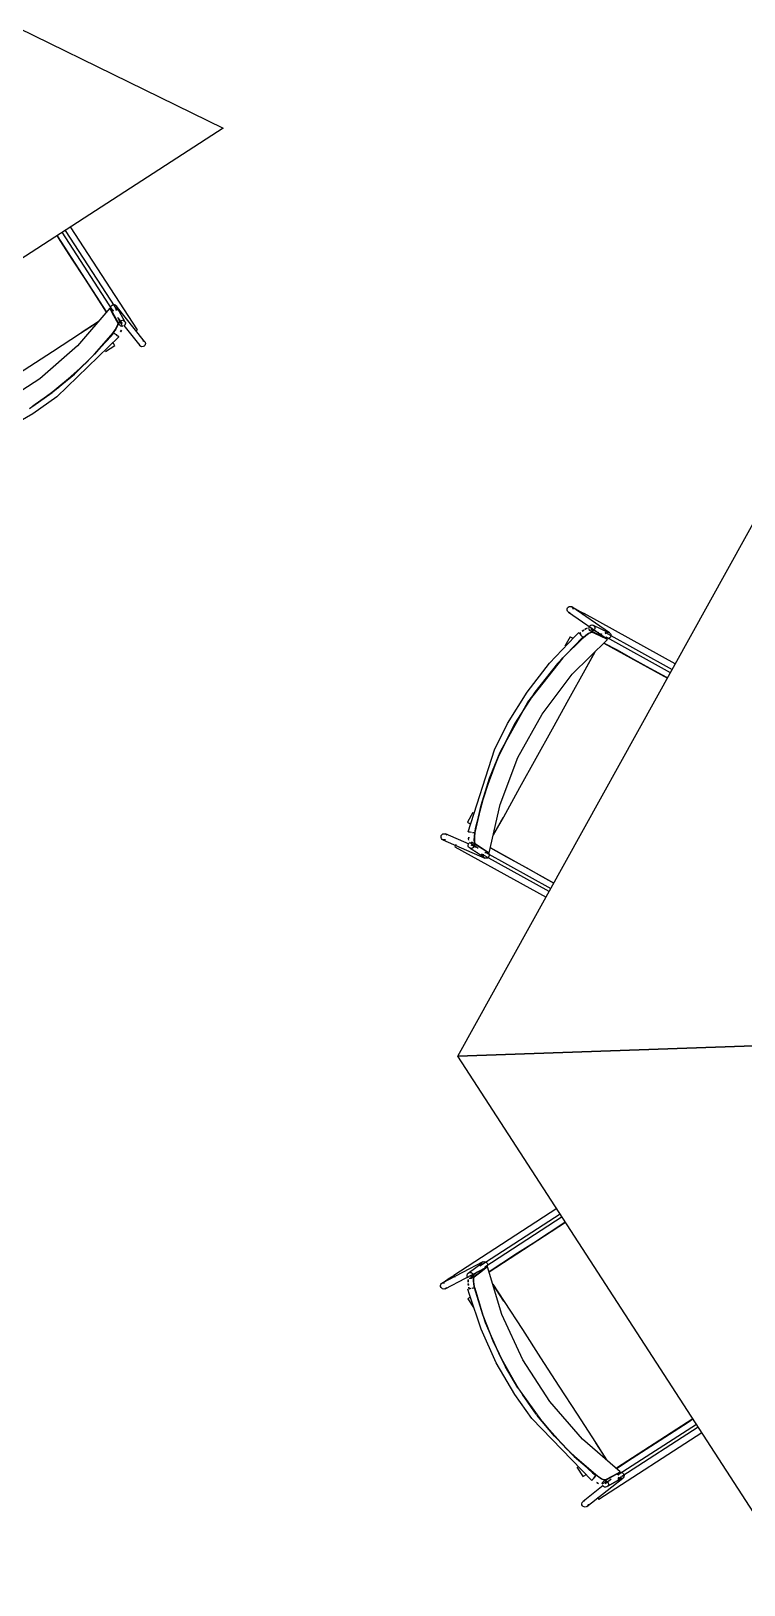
# Model space of a CAD drawing. Header units: metres. Extents: x 2.5 to 42.6, y 0.9 to 31.9.
# Drawn here: x 30.904 to 31.394, y 14.22 to 15.288 of the extents above; entities that cross this region are included whole.
import ezdxf

# ---------------------------------------------------------------- set-up
doc = ezdxf.new("R2010")
doc.units = ezdxf.units.M
doc.layers.add('ARREDI', color=9, linetype='Continuous')
doc.layers.add('PARETI_STRUTTURE', color=7, linetype='Continuous')

msp = doc.modelspace()

# ---------------------------------------------------------------- linework, layer by layer
at = {"layer": 'ARREDI'}
for points in [[(30.8298, 15.3222), (31.036, 15.2212), (30.6724, 14.9858)], [(30.9558, 15.0947), (30.9489, 15.1054), (30.9406, 15.1182), (30.9323, 15.1311), (30.924, 15.1439), (30.9218, 15.1473)], [(30.9637, 15.0869), (30.9609, 15.0922), (30.9581, 15.0974), (30.9358, 15.0715), (30.91, 15.0489), (30.8812, 15.0303), (30.8501, 15.0159), (30.8173, 15.0062), (30.8209, 15.0015), (30.8245, 14.9968), (30.8254, 14.9965), (30.8271, 14.9965), (30.8293, 14.9967), (30.8317, 14.9973)], [(30.9581, 15.0974), (30.9606, 15.0956), (30.9581, 15.0974)], [(30.9586, 15.0975), (30.9587, 15.0983), (30.959, 15.099), (30.9596, 15.0995), (30.9602, 15.0998), (30.961, 15.0999)], [(30.961, 15.0999), (30.9617, 15.0997), (30.9623, 15.0993), (30.9625, 15.0991), (30.9625, 15.0991), (30.9627, 15.0987), (30.9629, 15.0979), (30.9629, 15.0972), (30.9625, 15.0965), (30.962, 15.096)], [(30.8292, 15.0097), (30.8412, 15.0175), (30.8605, 15.03), (30.8799, 15.0426), (30.8993, 15.0551), (30.9187, 15.0677), (30.938, 15.0802), (30.95, 15.088)], [(30.95, 15.088), (30.9383, 15.0804)], [(30.9637, 15.087), (30.9637, 15.0861), (30.963, 15.0846), (30.9619, 15.0826), (30.9604, 15.0806)], [(30.9604, 15.0806), (30.9618, 15.0825), (30.963, 15.0845), (30.9636, 15.0861), (30.9637, 15.0869)], [(30.9634, 15.0912), (30.9641, 15.0899), (30.9668, 15.0847)], [(30.9664, 15.0849), (30.9657, 15.0851), (30.9651, 15.0855), (30.9647, 15.086), (30.9646, 15.0861), (30.9645, 15.0868), (30.9645, 15.0875), (30.9649, 15.0882), (30.9654, 15.0887), (30.9661, 15.089), (30.9668, 15.0891)], [(30.9668, 15.0891), (30.9675, 15.0889), (30.9682, 15.0885), (30.9685, 15.088), (30.9686, 15.0879), (30.9688, 15.0873), (30.9688, 15.0872), (30.9687, 15.0865), (30.9684, 15.0858), (30.9678, 15.0853)], [(30.9604, 15.0806), (30.9476, 15.0658), (30.9337, 15.0522), (30.919, 15.0398)], [(30.919, 15.0398), (30.9337, 15.0521), (30.9475, 15.0657), (30.9603, 15.0804)], [(30.9615, 15.0717), (30.9614, 15.072), (30.9611, 15.0724), (30.9608, 15.0729), (30.9604, 15.0735)], [(30.9608, 15.0805), (30.961, 15.0803), (30.9613, 15.0801), (30.9618, 15.0797)], [(30.9618, 15.0797), (30.9624, 15.0792), (30.963, 15.0787), (30.9635, 15.0783), (30.9639, 15.078), (30.9641, 15.0779), (30.9642, 15.0778), (30.9642, 15.0779), (30.964, 15.078)], [(30.9655, 15.0812), (30.9661, 15.0823)], [(30.9661, 15.0822), (30.9655, 15.0812)], [(30.9757, 15.0817), (30.9762, 15.082)], [(30.9763, 15.082), (30.9767, 15.0823), (30.9769, 15.0825), (30.977, 15.0825), (30.977, 15.0825)], [(30.9801, 15.0709), (30.9794, 15.0711), (30.9788, 15.0715), (30.9786, 15.0717), (30.9786, 15.0717), (30.9784, 15.0721), (30.9782, 15.0728)], [(30.9805, 15.0752), (30.9812, 15.075), (30.9819, 15.0746), (30.982, 15.0744), (30.982, 15.0744), (30.9823, 15.074), (30.9825, 15.0732), (30.9824, 15.0725), (30.9821, 15.0718), (30.9816, 15.0713), (30.9809, 15.071), (30.9801, 15.0709)], [(30.9185, 15.0395), (30.9051, 15.03)], [(30.9051, 15.03), (30.9184, 15.0394)], [(31.4268, 14.5911), (31.1973, 14.5832), (31.4073, 14.9621)], [(31.2723, 14.8899), (31.2723, 14.8906), (31.2726, 14.8913), (31.2731, 14.8919), (31.2738, 14.8922), (31.2745, 14.8924), (31.2752, 14.8922), (31.2757, 14.892), (31.2757, 14.892), (31.2759, 14.8918), (31.2763, 14.8912), (31.2766, 14.8905)], [(31.2744, 14.888), (31.2737, 14.8882), (31.2732, 14.8884), (31.2732, 14.8884), (31.273, 14.8886), (31.2726, 14.8891), (31.2723, 14.8899)], [(31.2837, 14.8867), (31.2834, 14.8862)], [(31.2841, 14.8875), (31.2841, 14.8875), (31.2841, 14.8875), (31.2839, 14.8872), (31.2837, 14.8867)], [(31.2091, 14.7295), (31.214, 14.7262), (31.2189, 14.723), (31.2264, 14.7563), (31.2386, 14.7884), (31.2552, 14.8184), (31.2759, 14.8457), (31.3002, 14.8697), (31.2949, 14.8722), (31.2894, 14.8746), (31.2886, 14.8745), (31.2871, 14.8737), (31.2852, 14.8724), (31.2833, 14.8708)], [(31.2266, 14.7927), (31.2454, 14.8265), (31.2695, 14.8571), (31.2833, 14.8708)], [(31.2832, 14.8707), (31.2694, 14.857), (31.2453, 14.8265), (31.2266, 14.7928)], [(31.2763, 14.8703), (31.2757, 14.8707), (31.2751, 14.871), (31.2747, 14.8712), (31.2744, 14.8713)], [(31.2803, 14.8744), (31.2803, 14.8744)], [(31.2804, 14.8744), (31.2805, 14.8742), (31.2809, 14.8738), (31.2813, 14.8733), (31.2818, 14.8727), (31.2823, 14.8722)], [(31.2809, 14.8738), (31.2817, 14.8745)], [(31.2823, 14.8722), (31.2827, 14.8717), (31.2831, 14.8714), (31.2832, 14.8712)], [(31.2827, 14.8753), (31.2838, 14.8761)], [(31.2838, 14.8761), (31.2828, 14.8754)], [(31.2833, 14.8708), (31.2853, 14.8724), (31.2871, 14.8737), (31.2886, 14.8745), (31.2895, 14.8746)], [(31.2846, 14.8766), (31.2861, 14.8774)], [(31.2861, 14.8774), (31.2846, 14.8767)], [(31.2872, 14.8779), (31.2875, 14.8786), (31.288, 14.8791), (31.2886, 14.8795), (31.2893, 14.8796), (31.2894, 14.8796), (31.2901, 14.8795), (31.2902, 14.8794), (31.2907, 14.8791), (31.2912, 14.8785), (31.2914, 14.8778)], [(31.2914, 14.8778), (31.2914, 14.8771), (31.2911, 14.8764), (31.2906, 14.8758), (31.29, 14.8754), (31.2893, 14.8753), (31.2892, 14.8753), (31.2885, 14.8754), (31.2884, 14.8755), (31.2879, 14.8758), (31.2875, 14.8764), (31.2872, 14.8771)], [(31.2884, 14.8769), (31.2924, 14.8751), (31.2939, 14.8744)], [(31.2953, 14.8738), (31.2962, 14.8734)], [(31.2986, 14.8735), (31.2991, 14.8741), (31.2997, 14.8744), (31.3005, 14.8746), (31.3012, 14.8744), (31.3016, 14.8742), (31.3016, 14.8742), (31.3018, 14.874), (31.3023, 14.8734), (31.3025, 14.8727)], [(31.2988, 14.8715), (31.2997, 14.8704)], [(31.3025, 14.8727), (31.3025, 14.872), (31.3022, 14.8713), (31.3017, 14.8707), (31.3011, 14.8704), (31.3004, 14.8702), (31.2997, 14.8704)], [(31.2914, 14.861), (31.2845, 14.8485), (31.2733, 14.8283), (31.2621, 14.8081), (31.2509, 14.7879), (31.2397, 14.7677), (31.2286, 14.7476), (31.2216, 14.7351)], [(31.2847, 14.8488), (31.2914, 14.861)], [(31.3408, 14.8434), (31.3295, 14.8497), (31.3181, 14.8559), (31.3069, 14.8622), (31.2977, 14.8672)], [(31.2264, 14.7922), (31.2192, 14.7744), (31.2133, 14.7558), (31.209, 14.7369)], [(31.209, 14.7367), (31.2133, 14.7557), (31.2191, 14.7743), (31.2264, 14.7921)], [(31.1973, 14.5832), (31.4268, 14.5911), (31.5222, 14.7633)], [(31.2038, 14.744), (31.2041, 14.7439), (31.2045, 14.7436), (31.2051, 14.7433), (31.2057, 14.7429)], [(31.2216, 14.7351), (31.2284, 14.7473)], [(31.1887, 14.732), (31.188, 14.7318), (31.1872, 14.7319), (31.187, 14.732), (31.187, 14.732), (31.1866, 14.7322), (31.1861, 14.7328), (31.1858, 14.7335), (31.1857, 14.7342), (31.1859, 14.735), (31.1864, 14.7355), (31.187, 14.736)], [(31.187, 14.736), (31.1877, 14.7361), (31.1885, 14.736), (31.1887, 14.736), (31.1887, 14.736), (31.1891, 14.7357), (31.1897, 14.7352)], [(31.2066, 14.737), (31.2058, 14.7371), (31.2052, 14.7372), (31.2047, 14.7373), (31.2044, 14.7373), (31.2044, 14.7373), (31.2044, 14.7373), (31.2046, 14.7373)], [(31.2048, 14.7317), (31.2047, 14.7325), (31.2048, 14.7338)], [(31.2048, 14.7338), (31.2047, 14.7325)], [(31.2064, 14.7303), (31.2072, 14.7302), (31.2077, 14.7299), (31.2078, 14.7298), (31.2083, 14.7293), (31.2083, 14.7293), (31.2086, 14.7286), (31.2086, 14.7279), (31.2084, 14.7272), (31.208, 14.7266), (31.2073, 14.7262)], [(31.2086, 14.7366), (31.2084, 14.7367), (31.2079, 14.7367), (31.2073, 14.7368)], [(31.2091, 14.7295), (31.2087, 14.7303), (31.2085, 14.7319), (31.2087, 14.7342), (31.209, 14.7367)], [(31.209, 14.7367), (31.2087, 14.7343), (31.2086, 14.732), (31.2087, 14.7303), (31.2091, 14.7295)], [(31.1957, 14.728), (31.1954, 14.7275), (31.1953, 14.7273)], [(31.1953, 14.7272), (31.1953, 14.7272)], [(31.196, 14.7286), (31.1957, 14.728)], [(31.2073, 14.7262), (31.2066, 14.726), (31.2059, 14.7261), (31.2053, 14.7263), (31.2052, 14.7264), (31.2047, 14.7269), (31.2047, 14.7269), (31.2044, 14.7276), (31.2044, 14.7283), (31.2046, 14.7291), (31.2051, 14.7297)], [(31.2113, 14.726), (31.2101, 14.7268), (31.2052, 14.7301)], [(31.2176, 14.7194), (31.2168, 14.7192), (31.2161, 14.7193), (31.2159, 14.7194), (31.2158, 14.7194), (31.2154, 14.7197), (31.2149, 14.7202), (31.2146, 14.7209), (31.2146, 14.7216), (31.2148, 14.7224)], [(31.2189, 14.7229), (31.2159, 14.7233), (31.2189, 14.7229)], [(31.218, 14.7231), (31.2185, 14.7226), (31.2188, 14.7219), (31.2188, 14.7211), (31.2186, 14.7204), (31.2182, 14.7198), (31.2176, 14.7194)], [(31.2197, 14.7264), (31.2308, 14.7202), (31.2442, 14.7128), (31.2576, 14.7054), (31.2633, 14.7022)], [(31.5338, 14.4259), (31.4328, 14.2197), (31.1973, 14.5832)], [(31.2709, 14.4688), (31.26, 14.4618), (31.2492, 14.4547), (31.2383, 14.4477), (31.2275, 14.4407), (31.2187, 14.435)], [(31.2133, 14.4394), (31.2133, 14.4402), (31.2136, 14.4409), (31.214, 14.4415), (31.2145, 14.4417), (31.2147, 14.4418), (31.2154, 14.442), (31.2162, 14.4418)], [(31.2162, 14.4418), (31.2168, 14.4415), (31.2173, 14.4409), (31.2176, 14.4402), (31.2176, 14.4395), (31.2173, 14.4387), (31.2169, 14.4382)], [(31.1945, 14.4325), (31.1944, 14.4325)], [(31.1945, 14.4325), (31.1946, 14.4322), (31.1949, 14.4318)], [(31.1949, 14.4318), (31.1953, 14.4312)], [(31.2044, 14.4308), (31.2039, 14.4313), (31.2036, 14.432), (31.2036, 14.4328), (31.2039, 14.4334), (31.2039, 14.4335), (31.2043, 14.434), (31.2044, 14.4341), (31.205, 14.4344), (31.2057, 14.4345), (31.2064, 14.4344)], [(31.2064, 14.4344), (31.2071, 14.434), (31.2076, 14.4335), (31.2078, 14.4328), (31.2079, 14.432), (31.2076, 14.4313), (31.2076, 14.4313), (31.2072, 14.4308), (31.2071, 14.4307), (31.2065, 14.4304), (31.2058, 14.4303), (31.2051, 14.4304)], [(31.2059, 14.4313), (31.2093, 14.434), (31.2106, 14.435)], [(31.2985, 14.292), (31.3037, 14.2948), (31.3089, 14.2975), (31.283, 14.3199), (31.2605, 14.3457), (31.2419, 14.3745), (31.2275, 14.4056), (31.2177, 14.4384), (31.213, 14.4348), (31.2084, 14.4312), (31.2081, 14.4303), (31.208, 14.4286), (31.2083, 14.4263), (31.2088, 14.424)], [(31.2088, 14.424), (31.2083, 14.4265), (31.208, 14.4287), (31.2081, 14.4304), (31.2084, 14.4312)], [(31.2155, 14.4379), (31.2177, 14.4384)], [(31.1868, 14.4232), (31.1862, 14.4236), (31.1857, 14.4242), (31.1854, 14.4249), (31.1854, 14.4256), (31.1856, 14.4263), (31.1861, 14.4269), (31.1865, 14.4272), (31.1865, 14.4272), (31.1868, 14.4273), (31.1875, 14.4274), (31.1882, 14.4273)], [(31.1894, 14.4242), (31.1889, 14.4236), (31.1885, 14.4233), (31.1885, 14.4233), (31.1883, 14.4232), (31.1876, 14.4231), (31.1868, 14.4232)], [(31.2042, 14.423), (31.2042, 14.423), (31.2043, 14.423), (31.2045, 14.4231)], [(31.2043, 14.4296), (31.2043, 14.4279)], [(31.2043, 14.4278), (31.2043, 14.4295)], [(31.2044, 14.4269), (31.2045, 14.4257)], [(31.2045, 14.4256), (31.2044, 14.4267)], [(31.205, 14.4232), (31.2048, 14.4243)], [(31.2048, 14.4243), (31.205, 14.4232)], [(31.205, 14.4232), (31.2057, 14.4234), (31.2064, 14.4236)], [(31.2071, 14.4237), (31.2077, 14.4239), (31.2082, 14.424), (31.2084, 14.4241)], [(31.2386, 14.3552), (31.2301, 14.3696), (31.2215, 14.3872), (31.2144, 14.4053), (31.2088, 14.424)], [(31.2089, 14.4238), (31.2145, 14.4052), (31.2215, 14.3871), (31.2301, 14.3696), (31.2386, 14.3553)], [(31.2289, 14.4148), (31.2213, 14.4265)], [(31.2213, 14.4265), (31.2291, 14.4145), (31.2416, 14.3952), (31.2541, 14.3758), (31.2667, 14.3564), (31.2792, 14.337), (31.2918, 14.3177), (31.2995, 14.3057)], [(31.206, 14.4176), (31.2053, 14.4172), (31.2048, 14.4168), (31.2044, 14.4165), (31.2042, 14.4164)], [(31.2416, 14.3505), (31.251, 14.3372)], [(31.251, 14.3372), (31.2416, 14.3505)], [(31.2516, 14.3364), (31.2637, 14.322), (31.2773, 14.3081), (31.292, 14.2954)], [(31.2921, 14.2953), (31.2774, 14.3081), (31.2637, 14.3219), (31.2516, 14.3364)], [(31.3063, 14.2998), (31.317, 14.3068), (31.3298, 14.3151), (31.3427, 14.3234), (31.3555, 14.3317), (31.3588, 14.3339)], [(31.2996, 14.3056), (31.292, 14.3174)], [(31.2833, 14.2942), (31.2835, 14.2943), (31.2839, 14.2946), (31.2845, 14.2949), (31.2851, 14.2953)], [(31.2912, 14.2939), (31.2908, 14.2933), (31.2903, 14.2927), (31.2899, 14.2922), (31.2896, 14.2918), (31.2894, 14.2915), (31.2894, 14.2915), (31.2894, 14.2915), (31.2896, 14.2917)], [(31.2921, 14.2949), (31.2919, 14.2947), (31.2916, 14.2944), (31.2912, 14.2938)], [(31.2921, 14.2953), (31.2941, 14.2939), (31.2961, 14.2927), (31.2976, 14.292), (31.2985, 14.292)], [(31.2985, 14.292), (31.2977, 14.292), (31.2961, 14.2927), (31.2942, 14.2938), (31.2921, 14.2953)], [(31.3027, 14.2923), (31.3015, 14.2916), (31.2962, 14.2889)], [(31.309, 14.2975), (31.3072, 14.2951), (31.309, 14.2975)], [(31.3115, 14.2947), (31.3113, 14.294), (31.3108, 14.2934), (31.3107, 14.2932), (31.3106, 14.2932), (31.3102, 14.2929), (31.3095, 14.2927), (31.3088, 14.2928), (31.3081, 14.2931), (31.3075, 14.2937)], [(31.3091, 14.297), (31.3099, 14.297), (31.3105, 14.2967), (31.3111, 14.2961), (31.3114, 14.2954), (31.3115, 14.2947)], [(31.2938, 14.2896), (31.2927, 14.2902)], [(31.2927, 14.2902), (31.2939, 14.2895)], [(31.2965, 14.2893), (31.2966, 14.29), (31.2971, 14.2906), (31.2975, 14.291), (31.2977, 14.291), (31.2984, 14.2912), (31.2991, 14.2912), (31.2998, 14.2908), (31.3003, 14.2903), (31.3006, 14.2896), (31.3007, 14.2889)], [(31.3007, 14.2889), (31.3005, 14.2881), (31.3001, 14.2875), (31.2996, 14.2872), (31.2995, 14.2871), (31.2988, 14.2869), (31.2988, 14.2869), (31.298, 14.287), (31.2974, 14.2873), (31.2969, 14.2878)], [(31.2825, 14.2755), (31.2827, 14.2763), (31.2831, 14.2769), (31.2833, 14.277), (31.2833, 14.277), (31.2837, 14.2773), (31.2844, 14.2775)], [(31.2868, 14.2752), (31.2866, 14.2744), (31.2862, 14.2738), (31.286, 14.2737), (31.286, 14.2737), (31.2855, 14.2734), (31.2848, 14.2732), (31.2841, 14.2733), (31.2834, 14.2736), (31.2829, 14.2741), (31.2825, 14.2748), (31.2825, 14.2755)], [(31.2932, 14.28), (31.2936, 14.2794)], [(31.2936, 14.2794), (31.2939, 14.279), (31.294, 14.2787), (31.2941, 14.2787), (31.294, 14.2787)]]:
    msp.add_lwpolyline(points, dxfattribs=at)
at = {"layer": 'PARETI_STRUTTURE'}
for points in [[(30.9218, 15.1472), (30.9558, 15.0947)], [(30.9602, 15.0959), (30.9254, 15.1496)], [(30.9275, 15.1509), (30.9615, 15.0984)], [(30.977, 15.0825), (30.9311, 15.1533)], [(30.9647, 15.086), (30.959, 15.0962)], [(30.9591, 15.0964), (30.9598, 15.0955)], [(30.9616, 15.0982), (30.9631, 15.0959)], [(30.982, 15.0744), (30.9625, 15.0991)], [(30.9625, 15.0991), (30.9628, 15.0983), (30.9628, 15.0982), (30.9629, 15.0981), (30.963, 15.098), (30.963, 15.0978), (30.9631, 15.0977), (30.9631, 15.0976), (30.9685, 15.088)], [(30.9637, 15.0905), (30.9666, 15.0869)], [(30.9651, 15.0883), (30.9645, 15.0892)], [(30.9676, 15.0856), (30.9786, 15.0717)], [(30.9028, 15.0285), (30.9231, 15.0431), (30.9419, 15.0598), (30.9589, 15.0782), (30.9608, 15.0805)], [(30.9642, 15.0778), (30.9217, 15.0365), (30.9051, 15.0248)], [(30.9551, 15.0676), (30.9615, 15.0717)], [(30.9051, 15.0248), (30.8833, 15.0122), (30.8602, 15.0017), (30.8363, 14.9936), (30.8326, 14.9926)], [(31.2754, 14.8922), (31.2766, 14.8915), (31.2781, 14.8908), (31.2809, 14.8892), (31.2841, 14.8875)], [(31.3016, 14.8742), (31.2757, 14.892)], [(31.2732, 14.8884), (31.2992, 14.8706)], [(31.3467, 14.8528), (31.2841, 14.8875)], [(31.2315, 14.8119), (31.2449, 14.8334), (31.2603, 14.8534), (31.2776, 14.8718), (31.2803, 14.8744)], [(31.2832, 14.8712), (31.2657, 14.8531), (31.2502, 14.8335), (31.2367, 14.8123), (31.2353, 14.8098)], [(31.2744, 14.8714), (31.2709, 14.8651)], [(31.299, 14.8705), (31.2989, 14.8706), (31.2988, 14.8706), (31.2986, 14.8707), (31.2985, 14.8707), (31.2984, 14.8708), (31.2983, 14.8708), (31.2982, 14.8709), (31.298, 14.8709), (31.2979, 14.871), (31.2978, 14.8711), (31.2977, 14.8711), (31.2976, 14.8712), (31.2974, 14.8712), (31.2973, 14.8713), (31.2972, 14.8713), (31.2971, 14.8714), (31.297, 14.8715), (31.2968, 14.8715), (31.2967, 14.8716), (31.2966, 14.8716), (31.2965, 14.8717), (31.2964, 14.8717), (31.2963, 14.8718), (31.2961, 14.8718), (31.296, 14.8719), (31.2959, 14.872), (31.2958, 14.872), (31.2957, 14.8721), (31.2955, 14.8721), (31.2954, 14.8722), (31.2953, 14.8722), (31.2952, 14.8723), (31.2951, 14.8723), (31.295, 14.8724), (31.2948, 14.8725), (31.2947, 14.8725), (31.2946, 14.8726), (31.2945, 14.8726), (31.2944, 14.8727), (31.2942, 14.8727), (31.2941, 14.8728), (31.294, 14.8728), (31.2939, 14.8729), (31.2938, 14.873), (31.2937, 14.873), (31.2935, 14.8731), (31.2934, 14.8731), (31.2933, 14.8732), (31.2932, 14.8732), (31.2931, 14.8733), (31.2929, 14.8734), (31.2928, 14.8734), (31.2927, 14.8735), (31.2926, 14.8735), (31.2925, 14.8736), (31.2923, 14.8736), (31.2922, 14.8737), (31.2921, 14.8737), (31.292, 14.8738), (31.2919, 14.8739), (31.2918, 14.8739), (31.2916, 14.874), (31.2915, 14.874), (31.2914, 14.8741), (31.2913, 14.8741), (31.2912, 14.8742), (31.291, 14.8742), (31.2909, 14.8743), (31.2908, 14.8744), (31.2907, 14.8744), (31.2906, 14.8745), (31.2904, 14.8745), (31.2903, 14.8746), (31.2902, 14.8747), (31.2901, 14.8747), (31.29, 14.8748), (31.2898, 14.8748), (31.2897, 14.8749), (31.2896, 14.8749), (31.2895, 14.875), (31.2894, 14.875), (31.2893, 14.8751), (31.2891, 14.8752), (31.289, 14.8752), (31.2889, 14.8753), (31.2888, 14.8753), (31.2887, 14.8754), (31.2886, 14.8754), (31.2884, 14.8755), (31.2884, 14.8755)], [(31.2902, 14.8794), (31.3008, 14.8744)], [(31.2924, 14.8751), (31.2907, 14.876)], [(31.2982, 14.8747), (31.3446, 14.849)], [(31.3434, 14.8468), (31.2997, 14.8711)], [(31.2977, 14.8672), (31.3413, 14.843)], [(31.2044, 14.7373), (31.2224, 14.7938), (31.2315, 14.8119)], [(31.2353, 14.8098), (31.2243, 14.7873), (31.2155, 14.7638), (31.2092, 14.7395), (31.2086, 14.7366)], [(31.2075, 14.7507), (31.2038, 14.744)], [(31.187, 14.732), (31.2159, 14.7194)], [(31.205, 14.7289), (31.1887, 14.736)], [(31.1953, 14.7272), (31.2579, 14.6925)], [(31.2159, 14.7194), (31.2152, 14.72), (31.2151, 14.72), (31.215, 14.7201), (31.2149, 14.7202), (31.2148, 14.7202), (31.2147, 14.7203), (31.2146, 14.7204), (31.2145, 14.7205), (31.2144, 14.7205), (31.2142, 14.7206), (31.2141, 14.7207), (31.214, 14.7207), (31.2139, 14.7208), (31.2138, 14.7209), (31.2137, 14.7209), (31.2136, 14.721), (31.2135, 14.7211), (31.2134, 14.7212), (31.2132, 14.7212), (31.2131, 14.7213), (31.213, 14.7214), (31.2129, 14.7214), (31.2128, 14.7215), (31.2127, 14.7216), (31.2126, 14.7217), (31.2125, 14.7217), (31.2124, 14.7218), (31.2123, 14.7219), (31.2121, 14.7219), (31.212, 14.722), (31.2119, 14.7221), (31.2118, 14.7222), (31.2117, 14.7222), (31.2116, 14.7223), (31.2115, 14.7224), (31.2114, 14.7224), (31.2113, 14.7225), (31.2111, 14.7226), (31.211, 14.7227), (31.2109, 14.7227), (31.2108, 14.7228), (31.2107, 14.7229), (31.2106, 14.7229), (31.2105, 14.723), (31.2104, 14.7231), (31.2103, 14.7232), (31.2102, 14.7232), (31.2101, 14.7233), (31.2099, 14.7234), (31.2098, 14.7234), (31.2097, 14.7235), (31.2096, 14.7236), (31.2095, 14.7236), (31.2094, 14.7237), (31.2093, 14.7238), (31.2092, 14.7239), (31.2091, 14.7239), (31.2089, 14.724), (31.2088, 14.7241), (31.2087, 14.7241), (31.2086, 14.7242), (31.2085, 14.7243), (31.2084, 14.7243), (31.2083, 14.7244), (31.2082, 14.7245), (31.2081, 14.7246), (31.208, 14.7246), (31.2078, 14.7247), (31.2077, 14.7248), (31.2076, 14.7248), (31.2075, 14.7249), (31.2074, 14.725), (31.2073, 14.7251), (31.2072, 14.7251), (31.2071, 14.7252), (31.207, 14.7253), (31.2068, 14.7253), (31.2067, 14.7254), (31.2066, 14.7255), (31.2065, 14.7256), (31.2064, 14.7256), (31.2063, 14.7257), (31.2062, 14.7258), (31.2061, 14.7258), (31.206, 14.7259), (31.2059, 14.726), (31.2057, 14.7261), (31.2056, 14.7261), (31.2055, 14.7262), (31.2054, 14.7263), (31.2053, 14.7263)], [(31.2107, 14.7264), (31.2065, 14.7282)], [(31.2077, 14.7299), (31.2176, 14.7236)], [(31.2085, 14.7277), (31.2094, 14.7272)], [(31.2162, 14.7206), (31.2136, 14.722)], [(31.2164, 14.7233), (31.2612, 14.6985)], [(31.26, 14.6963), (31.2164, 14.7205)], [(31.2176, 14.7234), (31.2166, 14.7238)], [(31.2633, 14.7022), (31.2197, 14.7264)], [(31.2653, 14.4784), (31.1944, 14.4325)], [(31.2124, 14.439), (31.2676, 14.4747)], [(31.2689, 14.4727), (31.2158, 14.4382)], [(31.2187, 14.435), (31.2713, 14.469)], [(31.1863, 14.4271), (31.1874, 14.4279), (31.1887, 14.4287), (31.1914, 14.4305), (31.1944, 14.4325)], [(31.2145, 14.4417), (31.1865, 14.4272)], [(31.1885, 14.4233), (31.2164, 14.4379)], [(31.2044, 14.4341), (31.2139, 14.4411)], [(31.2165, 14.4377), (31.2163, 14.4376), (31.2162, 14.4375), (31.2161, 14.4374), (31.216, 14.4373), (31.2159, 14.4373), (31.2158, 14.4372), (31.2157, 14.4371), (31.2156, 14.437), (31.2155, 14.4369), (31.2154, 14.4369), (31.2153, 14.4368), (31.2152, 14.4367), (31.2151, 14.4366), (31.215, 14.4366), (31.2149, 14.4365), (31.2148, 14.4364), (31.2147, 14.4363), (31.2146, 14.4363), (31.2145, 14.4362), (31.2143, 14.4361), (31.2142, 14.436), (31.2141, 14.4359), (31.214, 14.4359), (31.2139, 14.4358), (31.2138, 14.4357), (31.2137, 14.4356), (31.2136, 14.4355), (31.2135, 14.4355), (31.2134, 14.4354), (31.2133, 14.4353), (31.2132, 14.4352), (31.2131, 14.4352), (31.213, 14.4351), (31.2129, 14.435), (31.2128, 14.4349), (31.2127, 14.4348), (31.2126, 14.4348), (31.2125, 14.4347), (31.2123, 14.4346), (31.2122, 14.4345), (31.2121, 14.4344), (31.212, 14.4344), (31.2119, 14.4343), (31.2118, 14.4342), (31.2117, 14.4341), (31.2116, 14.4341), (31.2115, 14.434), (31.2114, 14.4339), (31.2113, 14.4338), (31.2112, 14.4337), (31.2111, 14.4337), (31.211, 14.4336), (31.2109, 14.4335), (31.2108, 14.4334), (31.2107, 14.4334), (31.2106, 14.4333), (31.2105, 14.4332), (31.2103, 14.4331), (31.2102, 14.433), (31.2101, 14.433), (31.21, 14.4329), (31.2099, 14.4328), (31.2098, 14.4327), (31.2097, 14.4326), (31.2096, 14.4326), (31.2095, 14.4325), (31.2094, 14.4324), (31.2093, 14.4323), (31.2092, 14.4323), (31.2091, 14.4322), (31.209, 14.4321), (31.2089, 14.432), (31.2088, 14.4319), (31.2087, 14.4319), (31.2086, 14.4318), (31.2085, 14.4317), (31.2083, 14.4316), (31.2082, 14.4315), (31.2081, 14.4315), (31.208, 14.4314), (31.2079, 14.4313), (31.2078, 14.4312), (31.2077, 14.4312), (31.2076, 14.4311), (31.2075, 14.431), (31.2074, 14.4309), (31.2073, 14.4309), (31.2072, 14.4308), (31.2071, 14.4307), (31.2071, 14.4307)], [(31.2093, 14.434), (31.2077, 14.433)], [(31.2364, 14.3505), (31.2237, 14.3724), (31.2133, 14.3955), (31.2052, 14.4194), (31.2042, 14.423)], [(31.2084, 14.4241), (31.2161, 14.4002), (31.2262, 14.3772), (31.2385, 14.3553), (31.2401, 14.3529)], [(31.2041, 14.4164), (31.208, 14.4104)], [(31.2894, 14.2915), (31.2481, 14.334), (31.2364, 14.3505)], [(31.24, 14.3529), (31.2547, 14.3326), (31.2714, 14.3138), (31.2898, 14.2968), (31.2921, 14.2949)], [(31.2941, 14.2787), (31.3649, 14.3246)], [(31.3588, 14.3339), (31.3062, 14.2999)], [(31.3075, 14.2955), (31.3612, 14.3303)], [(31.3625, 14.3282), (31.3099, 14.2942)], [(31.2791, 14.3006), (31.2833, 14.2941)], [(31.286, 14.2737), (31.3107, 14.2932)], [(31.2975, 14.291), (31.3078, 14.2967)], [(31.3107, 14.2932), (31.3099, 14.2929), (31.3098, 14.2929), (31.3096, 14.2928), (31.3095, 14.2927), (31.3094, 14.2927), (31.3093, 14.2926), (31.3092, 14.2925), (31.3091, 14.2925), (31.309, 14.2924), (31.3088, 14.2923), (31.3087, 14.2923), (31.3086, 14.2922), (31.3085, 14.2921), (31.3084, 14.2921), (31.3083, 14.292), (31.3082, 14.292), (31.308, 14.2919), (31.3079, 14.2918), (31.3078, 14.2918), (31.3077, 14.2917), (31.3076, 14.2916), (31.3075, 14.2916), (31.3074, 14.2915), (31.3072, 14.2914), (31.3071, 14.2914), (31.307, 14.2913), (31.3069, 14.2912), (31.3068, 14.2912), (31.3067, 14.2911), (31.3066, 14.2911), (31.3064, 14.291), (31.3063, 14.2909), (31.3062, 14.2909), (31.3061, 14.2908), (31.306, 14.2907), (31.3059, 14.2907), (31.3058, 14.2906), (31.3056, 14.2905), (31.3055, 14.2905), (31.3054, 14.2904), (31.3053, 14.2904), (31.3052, 14.2903), (31.3051, 14.2902), (31.3049, 14.2902), (31.3048, 14.2901), (31.3047, 14.29), (31.3046, 14.29), (31.3045, 14.2899), (31.3044, 14.2898), (31.3043, 14.2898), (31.3041, 14.2897), (31.304, 14.2896), (31.3039, 14.2896), (31.3038, 14.2895), (31.3037, 14.2895), (31.3036, 14.2894), (31.3035, 14.2893), (31.3034, 14.2893), (31.3032, 14.2892), (31.3031, 14.2891), (31.303, 14.2891), (31.3029, 14.289), (31.3028, 14.2889), (31.3027, 14.2889), (31.3025, 14.2888), (31.3024, 14.2888), (31.3023, 14.2887), (31.3022, 14.2886), (31.3021, 14.2886), (31.302, 14.2885), (31.3019, 14.2884), (31.3017, 14.2884), (31.3016, 14.2883), (31.3015, 14.2882), (31.3014, 14.2882), (31.3013, 14.2881), (31.3012, 14.288), (31.3011, 14.288), (31.3009, 14.2879), (31.3008, 14.2879), (31.3007, 14.2878), (31.3006, 14.2877), (31.3005, 14.2877), (31.3004, 14.2876), (31.3003, 14.2875), (31.3001, 14.2875), (31.3, 14.2874), (31.2999, 14.2873), (31.2998, 14.2873), (31.2997, 14.2872), (31.2996, 14.2872)], [(31.308, 14.2966), (31.3071, 14.2959)], [(31.3098, 14.294), (31.3073, 14.2924)], [(31.2972, 14.2881), (31.2833, 14.277)], [(31.3021, 14.292), (31.2985, 14.2891)], [(31.2999, 14.2906), (31.3008, 14.2912)]]:
    msp.add_lwpolyline(points, dxfattribs=at)

doc.saveas('drawing.dxf')
